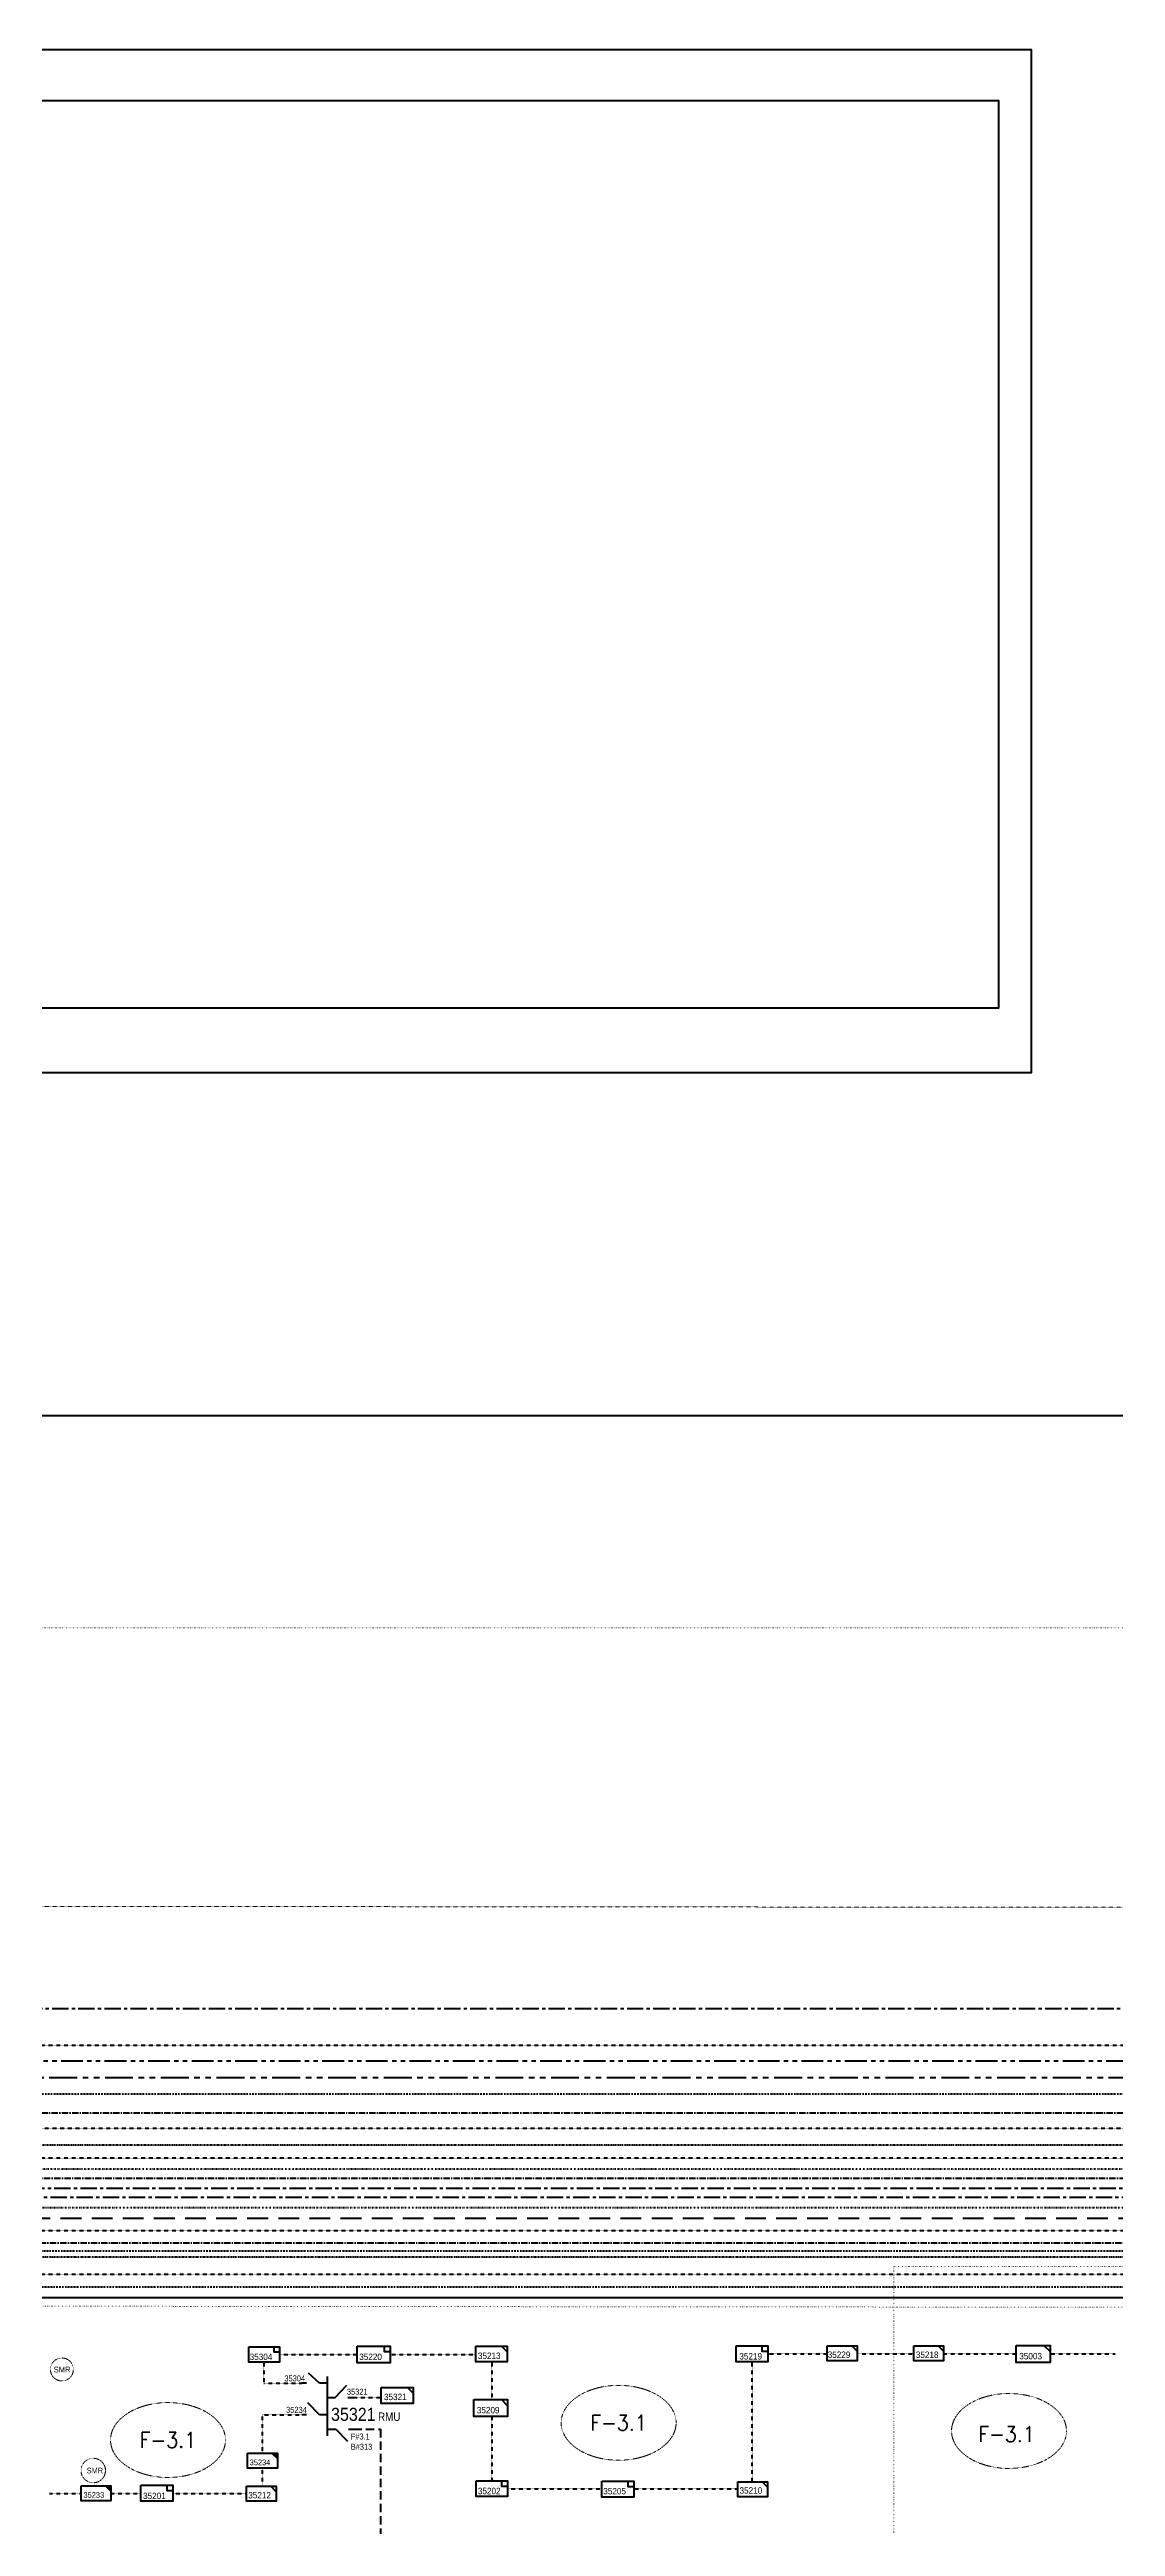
# Model space of a CAD drawing. Header units: metres. Extents: x 65984 to 144644, y -19036 to 23726.
# Drawn here: x 120331 to 120943, y 22197 to 23619 of the extents above; entities that cross this region are included whole.
import ezdxf
from ezdxf.enums import TextEntityAlignment as Align

# ---------------------------------------------------------------- set-up
doc = ezdxf.new("R2010")
doc.units = ezdxf.units.M
doc.header["$MEASUREMENT"] = 0
for name, pattern in [('( Center )', [2, 1.25, -0.25, 0.25, -0.25]), ('( Phantom )', [2.5, 1.25, -0.25, 0.25, -0.25, 0.25, -0.25]), ('DGN Style 1', [0.6, 0, -0.6]), ('DGN Style 3', [0.013877, 0, -0.013877]), ('DGN Style 4', [1.6, 0.8, -0.4, 0, -0.4]), ('DGN Style 6', [1.9, 0.7, -0.4, 0, -0.4, 0, -0.4]), ('DGN Style 7', [2, 0.9, -0.4, 0.3, -0.4]), ('HIDDEN2', [2381.25, 1587.5, -793.75])]:
    doc.linetypes.add(name, pattern=pattern)
doc.layers.get('0').update_dxf_attribs({"color": 95, "lineweight": 40})
for name, color, linetype, lineweight in [('d_eos', 111, 'Continuous', 40), ('d_eos no', 121, 'Continuous', 40), ('d_grid line', 7, 'DGN Style 1', 0), ('d_switch', 95, 'Continuous', 40), ('d_tf no', 6, 'Continuous', 40), ('d_ug cable', 95, 'Continuous', 40), ('d_ug main line', 95, 'Continuous', 40), ('d_ug tf', 1, 'Continuous', 40), ('FDR  1  05', 172, 'Continuous', 40), ('FDR  1  16', 234, 'Continuous', 40), ('fedr no', 95, 'Continuous', 40), ('Level 37', 7, 'Continuous', 0), ('O H MAIN FEEDER', 4, 'Continuous', 100)]:
    doc.layers.add(name, color=color, linetype=linetype, lineweight=lineweight)
doc.styles.add('NASKHF', font='naskhf.shx', dxfattribs={"height": 8})
doc.styles.add('Style-Arial', font='arial.ttf')
doc.styles.add('Style-ENGINEERING', font='ENGINEERING.shx')
doc.styles.add('Style-msdefault', font='msdefault.shx')
doc.styles.add('Style-STANDARD', font='STANDARD.shx')

# ---------------------------------------------------------------- blocks, each defined once
blk = doc.blocks.new('TF3')
at = {"color": 0, "linetype": 'ByBlock', "lineweight": -2}
for p, q in [((11.3, 9), (18.3, 9)), ((18.3, 9), (18.3, 2))]:
    blk.add_line(p, q, dxfattribs=at)
at = {"color": 0, "linetype": 'ByBlock', "lineweight": -2, "flags": 128}
blk.add_lwpolyline([(18.3, 2), (11.3, 2), (11.3, 9)], dxfattribs=at)
at = {"color": 0, "linetype": 'ByBlock', "lineweight": -2}
blk.add_3dface([(-21.7, 9), (18.3, 9), (18.3, -11), (-21.7, -11)], dxfattribs=at)
blk = doc.blocks.new('TF_8')
at = {"color": 0, "linetype": 'ByBlock', "lineweight": -2}
blk.add_line((6.3, 4.95), (9.9, 1.35), dxfattribs=at)
blk.add_3dface([(-10.1, 4.95), (9.9, 4.95), (9.9, -5.05), (-10.1, -5.05)], dxfattribs=at)
blk = doc.blocks.new('exist.us-1000kva')
at = {"color": 0, "linetype": 'ByBlock', "lineweight": -2, "flags": 128}
blk.add_lwpolyline([(40, 12.9), (32.8, 20), (40, 20)], close=True, dxfattribs=at)
at = {"color": 0, "linetype": 'ByBlock', "lineweight": -2, "extrusion": (0, 0, -1)}
blk.add_solid([(-40, 12.9), (-32.8, 20), (-40, 20)], dxfattribs=at)
at = {"color": 0, "linetype": 'ByBlock', "lineweight": -2, "xscale": 2, "yscale": 2}
blk.add_blockref('TF_8', (20.2, 10.1), dxfattribs=at)

msp = doc.modelspace()

# ---------------------------------------------------------------- linework, layer by layer
at = {"color": 7, "linetype": '( Phantom )', "lineweight": 106, "ltscale": 12.802868, "flags": 128}
msp.add_lwpolyline([(125652, 21392.2), (125652, 21375.1), (125221.9, 21375.1), (125221.9, 22454.8), (114309.9, 22454.8), (114309.9, 20185.2)], dxfattribs=at)
at = {"color": 7, "linetype": 'DGN Style 3', "lineweight": 140, "flags": 128}
msp.add_lwpolyline([(125438.9, 21093.7), (125438.9, 21073.4), (125198.6, 21073.4), (125198.6, 22425.7), (114384.5, 22425.7), (114384.5, 20185.2)], dxfattribs=at)
at = {"layer": 'd_eos', "color": 7, "linetype": 'Continuous', "lineweight": 211, "ltscale": 0.625574}
for p, q in [((120479.1, 22279.6), (120476.4, 22279.6)), ((120486.4, 22279.6), (120480.1, 22285.3)), ((120491, 22279.6), (120486.4, 22279.6)), ((120491, 22249.4), (120491, 22283.4)), ((120495.5, 22271.4), (120502.2, 22278.3)), ((120479.1, 22261.3), (120476.4, 22261.3)), ((120486.4, 22261.3), (120479.8, 22268.2)), ((120491, 22261.3), (120486.4, 22261.3)), ((120491, 22271.4), (120495.5, 22271.4)), ((120502.8, 22271.4), (120505.6, 22271.4)), ((120491.3, 22253.2), (120495.9, 22253.2)), ((120495.9, 22253.2), (120502.6, 22246.3)), ((120503.2, 22253.2), (120506, 22253.2))]:
    msp.add_line(p, q, dxfattribs=at)
at = {"layer": 'd_grid line', "color": 7, "linetype": 'DGN Style 1', "lineweight": 0}
msp.add_line((115806.3, 22328), (121692.5, 22322.4), dxfattribs=at)
at = {"layer": 'd_grid line', "color": 7, "linetype": 'DGN Style 1', "lineweight": 0, "flags": 128}
for points in [[(133459.3, 19332.1), (133459.3, 22713), (107396.8, 22713), (107396.8, 19332.1)], [(120816.2, 21746.4), (120816.2, 22346.4), (121806.1, 22346.4), (121806.1, 21746.4)]]:
    msp.add_lwpolyline(points, close=True, dxfattribs=at)
at = {"layer": 'd_ug cable', "color": 1, "linetype": 'DGN Style 3', "lineweight": 0}
msp.add_line((107935.2, 22564.4), (133669.6, 22541.1), dxfattribs=at)
at = {"layer": 'd_ug cable', "color": 18, "linetype": 'DGN Style 3', "lineweight": 100}
msp.add_line((120505.6, 22271.4), (120522, 22271.4), dxfattribs=at)
at = {"layer": 'd_ug cable', "color": 3, "linetype": 'DGN Style 3', "lineweight": 100, "flags": 128}
msp.add_lwpolyline([(122580.8, 22028.9), (122580.8, 22408.7), (114426.3, 22408.7), (114426.3, 20316.3), (114440.7, 20316.3), (114440.7, 20304.2)], dxfattribs=at)
at = {"layer": 'd_ug cable', "color": 206, "linetype": 'DGN Style 3', "lineweight": 100, "flags": 128}
msp.add_lwpolyline([(116176.4, 20628.2), (116176.4, 20750.7), (116176.2, 20750.7), (116176.2, 20751.9), (115709.1, 20751.9), (115709.1, 20898.3), (115443.6, 20898.3), (115443.6, 22367.1), (125153.1, 22367.1), (125153.1, 21679.5), (125516.2, 21679.5), (125516.2, 21661.2)], dxfattribs=at)
at = {"layer": 'd_ug cable', "color": 251, "linetype": 'DGN Style 3', "lineweight": 100, "flags": 128}
msp.add_lwpolyline([(116822.6, 20861.1), (116854.8, 20861.1), (116854.8, 20884.9), (116988.6, 20884.9), (116988.6, 22342), (125130.4, 22342), (125130.4, 21815.4), (125262.4, 21815.4)], dxfattribs=at)
at = {"layer": 'd_ug cable', "color": 18, "linetype": 'HIDDEN2', "lineweight": 158, "ltscale": 0.003}
msp.add_lwpolyline([(120506, 22253.2), (120521.5, 22253.2), (120521.5, 22170.1), (119270.8, 22170.1), (119270.8, 22306.7), (119137.6, 22306.7), (119137.6, 22264.7)], dxfattribs=at)
at = {"layer": 'd_ug cable', "color": 18, "linetype": 'DGN Style 3', "lineweight": 100, "flags": 128}
for points in [[(120454.6, 22291.6), (120454.6, 22291.6), (120454.6, 22279.6), (120476.4, 22279.6)], [(120527.2, 22296), (120576.1, 22296)], [(120585.5, 22291.6), (120585.5, 22270.2)], [(120734.9, 22222.9), (120734.9, 22291.8)], [(120743.8, 22296.3), (120778, 22296.3)], [(120795, 22296.3), (120827.7, 22296.3)], [(120844.7, 22296.3), (120886.3, 22296.3)], [(120905.9, 22296.3), (120943.3, 22296.3)], [(120453.7, 22239.3), (120453.7, 22261.3), (120476.4, 22261.3)], [(120585.5, 22260.4), (120585.5, 22223.5)], [(120453.8, 22220.3), (120453.8, 22230.8)], [(120594.5, 22218.8), (120648.4, 22218.8)], [(120667.1, 22218.8), (120726.6, 22218.8)], [(120331.5, 22216.3), (120349.7, 22216.3)], [(120366.7, 22216.3), (120383.9, 22216.3)], [(120402.4, 22216.3), (120444.6, 22216.3)]]:
    msp.add_lwpolyline(points, dxfattribs=at)
at = {"layer": 'd_ug cable', "color": 41, "linetype": 'DGN Style 3', "lineweight": 13, "flags": 128}
for points in [[(120454.6, 22291.6), (120454.6, 22291.6), (120454.6, 22279.6), (120476.4, 22279.6)], [(120585.5, 22291.6), (120585.5, 22270.2)], [(120734.9, 22222.9), (120734.9, 22291.8)], [(120594.5, 22218.8), (120648.4, 22218.8)]]:
    msp.add_lwpolyline(points, dxfattribs=at)
at = {"layer": 'd_ug cable', "color": 18, "linetype": 'DGN Style 3', "lineweight": 13, "flags": 128}
for points in [[(120454.6, 22291.6), (120454.6, 22291.6), (120454.6, 22279.6), (120476.4, 22279.6)], [(120463.4, 22296), (120508, 22296)], [(120527.2, 22296), (120576.1, 22296)], [(120527.2, 22296), (120576.1, 22296)], [(120527.2, 22296), (120576.1, 22296)], [(120585.5, 22291.6), (120585.5, 22270.2)], [(120734.9, 22222.9), (120734.9, 22291.8)], [(120743.8, 22296.3), (120778, 22296.3)], [(120743.8, 22296.3), (120778, 22296.3)], [(120743.8, 22296.3), (120778, 22296.3)], [(120585.5, 22260.4), (120585.5, 22223.5)], [(120585.5, 22260.4), (120585.5, 22223.5)], [(120594.5, 22218.8), (120648.4, 22218.8)], [(120667.1, 22218.8), (120726.6, 22218.8)], [(120667.1, 22218.8), (120726.6, 22218.8)], [(120667.1, 22218.8), (120726.6, 22218.8)]]:
    msp.add_lwpolyline(points, dxfattribs=at)
at = {"layer": 'd_ug cable', "color": 234, "linetype": 'DGN Style 3', "lineweight": 100, "flags": 128}
msp.add_lwpolyline([(120463.4, 22296), (120508, 22296)], dxfattribs=at)
at = {"layer": 'd_ug cable', "color": 234, "linetype": 'DGN Style 3', "lineweight": 13, "flags": 128}
msp.add_lwpolyline([(120463.4, 22296), (120508, 22296)], dxfattribs=at)
msp.add_lwpolyline([(120463.4, 22296), (120508, 22296)], dxfattribs=at)
at = {"layer": 'd_ug cable', "color": 1, "linetype": 'DGN Style 3', "lineweight": 13, "flags": 128}
for points in [[(120734.9, 22222.9), (120734.9, 22291.8)], [(120594.5, 22218.8), (120648.4, 22218.8)]]:
    msp.add_lwpolyline(points, dxfattribs=at)
at = {"layer": 'd_ug cable', "color": 2, "linetype": 'DGN Style 3', "lineweight": 13}
for centre, radius in [((120338.6, 22287.4), 6.59), ((120356.6, 22229.4), 7.02)]:
    msp.add_circle(centre, radius, dxfattribs=at)
at = {"layer": 'd_ug main line', "color": 22, "linetype": '( Phantom )', "lineweight": 100, "ltscale": 10, "flags": 128}
msp.add_lwpolyline([(125479.8, 20968.6), (125479.8, 20987.3), (125233.2, 20987.3), (125233.2, 22464.4), (114290.4, 22464.4), (114290.4, 20185.2)], dxfattribs=at)
at = {"layer": 'd_ug main line', "color": 121, "linetype": 'DGN Style 3', "lineweight": 140, "flags": 128}
msp.add_lwpolyline([(125500.3, 21632.8), (125500.3, 21569.2), (125184.7, 21569.2), (125184.7, 22473.3), (115028.9, 22473.3), (115028.9, 20483.6)], dxfattribs=at)
at = {"layer": 'd_ug main line', "color": 157, "linetype": 'DGN Style 4', "lineweight": 140, "flags": 128}
msp.add_lwpolyline([(125418, 21017.4), (125418, 21004.7), (125214.8, 21004.7), (125214.8, 22445.3), (114327.5, 22445.3), (114327.5, 20185.2)], dxfattribs=at)
at = {"layer": 'd_ug main line', "color": 174, "linetype": '( Center )', "lineweight": 140, "ltscale": 2.94, "flags": 128}
for points in [[(125524.7, 21248.6), (125524.7, 21213.5), (125207, 21213.5), (125207, 22434.5), (114346, 22434.5), (114346, 20185.2)], [(125145.2, 22359.9), (115450.8, 22359.9), (115450.8, 20910), (116755.3, 20910), (116755.3, 20829.4)]]:
    msp.add_lwpolyline(points, dxfattribs=at)
at = {"layer": 'd_ug main line', "color": 200, "linetype": 'DGN Style 7', "lineweight": 80, "flags": 128}
msp.add_lwpolyline([(125307.5, 21308), (125307.5, 21295.5), (125190.6, 21295.5), (125190.6, 22416.2), (114403, 22416.2), (114403, 20185.2)], dxfattribs=at)
at = {"layer": 'd_ug main line', "color": 22, "linetype": 'DGN Style 6', "lineweight": 140, "flags": 128}
msp.add_lwpolyline([(125618.3, 21115.9), (125618.3, 21061.7), (125180.5, 21061.7), (125180.5, 22402.4), (114450, 22402.4), (114450, 20327), (114594.3, 20327), (114594.3, 20185)], dxfattribs=at)
at = {"layer": 'd_ug main line', "color": 6, "linetype": '( Center )', "lineweight": 140, "ltscale": 2.94, "flags": 128}
msp.add_lwpolyline([(122435.8, 22289.9), (122435.8, 22396.9), (114473.5, 22396.9), (114473.5, 20369.9), (114797.7, 20369.9), (114797.7, 20360.4)], dxfattribs=at)
at = {"layer": 'd_ug main line', "color": 36, "linetype": 'HIDDEN2', "lineweight": 70, "ltscale": 0.0075}
msp.add_lwpolyline([(125386.1, 22374), (115436.3, 22374), (115436.3, 20892.1), (115702.4, 20892.1), (115702.4, 20746.4), (116184.6, 20746.4), (116184.6, 20578.3), (116242, 20578.3), (116242, 20553.6)], dxfattribs=at)
at = {"layer": 'd_ug main line', "color": 191, "linetype": 'DGN Style 7', "lineweight": 140, "flags": 128}
msp.add_lwpolyline([(125136.6, 22351.8), (116982.3, 22351.8), (116982.3, 20302.9), (116982.3, 20302.9), (116982.3, 19904.8), (116245.1, 19904.8), (116245.1, 20043.3)], dxfattribs=at)
at = {"layer": 'd_ug tf', "color": 134, "linetype": 'DGN Style 4', "lineweight": 140, "flags": 128}
msp.add_lwpolyline([(116559.6, 20376.8), (116559.6, 20301.7), (116974.8, 20301.7), (116974.8, 22355.5), (125242.7, 22355.5), (125242.7, 22015), (125262.4, 22015)], dxfattribs=at)
at = {"layer": 'FDR  1  16', "color": 30, "linetype": '( Center )', "lineweight": 70, "ltscale": 7.500037, "flags": 128}
msp.add_lwpolyline([(125479.8, 22171.7), (125254.2, 22171.7), (125254.2, 22494.3), (115424.6, 22494.3), (115424.6, 20879.7), (115646.9, 20879.7), (115646.9, 20384.3), (115406.5, 20384.3), (115406.5, 19836.9), (115912, 19836.9), (115912, 19932.7)], dxfattribs=at)
at = {"layer": 'FDR  1  16', "color": 30, "linetype": '( Center )', "lineweight": 106, "ltscale": 7.500037, "flags": 128}
msp.add_lwpolyline([(114989.9, 20379.2), (114989.9, 20383.5), (114490.7, 20383.5), (114490.7, 22391.5), (122508.3, 22391.5), (122508.3, 22028.9)], dxfattribs=at)
at = {"layer": 'FDR  1  16', "color": 1, "linetype": '( Center )', "lineweight": 70, "ltscale": 7.500037, "flags": 128}
msp.add_lwpolyline([(115013, 20327.8), (115013, 20397.6), (114501.7, 20397.6), (114501.7, 22386.2), (125172.7, 22386.2), (125172.7, 21502.1), (125488.9, 21502.1)], dxfattribs=at)
at = {"layer": 'FDR  1  16', "color": 30, "linetype": 'DGN Style 6', "lineweight": 70, "flags": 128}
msp.add_lwpolyline([(125349.8, 21236.3), (125349.8, 21221.5), (125166.1, 21221.5), (125166.1, 22380.2), (114512.9, 22380.2), (114512.9, 20408.4), (115057.6, 20408.4), (115057.6, 20185)], dxfattribs=at)
at = {"layer": 'fedr no', "color": 82, "linetype": 'DGN Style 3', "lineweight": 13, "true_color": 0x1dc70e}
for centre in [(120658.2, 22256.8), (120399.5, 22246.9), (120882.3, 22252.1)]:
    msp.add_ellipse(centre, major_axis=(33, 0), ratio=0.651175, dxfattribs=at)
at = {"layer": 'O H MAIN FEEDER', "color": 80, "lineweight": 211, "ltscale": 30}
msp.add_line((121607.1, 22328.6), (118893.1, 22328.6), dxfattribs=at)
at = {"layer": 'O H MAIN FEEDER', "color": 140, "lineweight": 211, "ltscale": 0.498271, "flags": 128}
for points in [[(119679.8, 23618.8), (120895.1, 23618.8), (120895.1, 23031.6), (119679.8, 23031.6)], [(119709, 23589.6), (120876.2, 23589.6), (120876.2, 23068.6), (119709, 23068.6)], [(106943.9, 22834.8), (144644.1, 22834.8), (144644.1, 19389.5), (106943.9, 19389.5)]]:
    msp.add_lwpolyline(points, close=True, dxfattribs=at)
at = {"layer": 'O H MAIN FEEDER', "color": 1, "linetype": 'DGN Style 4', "lineweight": 211, "flags": 128}
msp.add_lwpolyline([(117138.2, 22227.3), (117138.2, 22334.9), (121099.2, 22334.9), (121099.2, 22290.4)], dxfattribs=at)

# ---------------------------------------------------------------- block references
at = {"layer": 'd_ug cable', "color": 18, "linetype": 'DGN Style 3', "lineweight": 13, "rotation": 359.9999999999999}
for name, p, xscale, yscale, zscale in [('TF3', (120455.4, 22296.4), 0.4394749145337409, 0.4394749145337409, 0.1300771388769227), ('TF3', (120455.4, 22296.4), 0.4394749145337409, 0.4394749145337409, 0.1300771388769227), ('TF3', (120455.4, 22296.4), 0.4394749145337409, 0.4394749145337409, 0.1300771388769227), ('TF3', (120518.4, 22296.5), 0.4742684745875415, 0.4742684745875415, 0.1300771388769227), ('TF3', (120518.4, 22296.5), 0.4742684745875415, 0.4742684745875415, 0.1300771388769227), ('TF3', (120518.4, 22296.5), 0.4742684745875415, 0.4742684745875415, 0.1300771388769227), ('TF_8', (120585.3, 22296.3), 0.9077554437643472, 0.9077554437643472, 0.4267622666565712), ('TF_8', (120585.3, 22296.3), 0.9077554437643472, 0.9077554437643472, 0.4267622666565712), ('TF_8', (120585.3, 22296.3), 0.9077554437643472, 0.9077554437643472, 0.4267622666565712), ('TF3', (120735.5, 22296.8), 0.4520644029473902, 0.4520644029473902, 0.1300771388769227), ('TF3', (120735.5, 22296.8), 0.4520644029473902, 0.4520644029473902, 0.1300771388769227), ('TF3', (120735.5, 22296.8), 0.4520644029473902, 0.4520644029473902, 0.1300771388769227), ('TF_8', (120584.9, 22265.3), 0.9684976939963926, 0.9684976939963926, 0.4267622666565712), ('TF_8', (120584.9, 22265.3), 0.9684976939963926, 0.9684976939963926, 0.4267622666565712), ('TF_8', (120584.9, 22265.3), 0.9684976939963926, 0.9684976939963926, 0.4267622666565712), ('TF3', (120586.1, 22219.4), 0.4483539863494944, 0.4483539863494944, 0.1300771388769227), ('TF3', (120658.5, 22219.2), 0.4599028964555599, 0.4599028964555599, 0.1300771388769227), ('TF3', (120658.5, 22219.2), 0.4599028964555599, 0.4599028964555599, 0.1300771388769227), ('TF3', (120658.5, 22219.2), 0.4599028964555599, 0.4599028964555599, 0.1300771388769227), ('TF_8', (120735.2, 22218.7), 0.8535245333131425, 0.8535245333131425, 0.4267622666565712), ('TF_8', (120735.2, 22218.7), 0.8535245333131425, 0.8535245333131425, 0.4267622666565712), ('TF_8', (120735.2, 22218.7), 0.8535245333131425, 0.8535245333131425, 0.4267622666565712)]:
    msp.add_blockref(name, p, dxfattribs=dict(at, xscale=xscale, yscale=yscale, zscale=zscale))
at = {"layer": 'FDR  1  05', "color": 18, "linetype": 'Continuous', "lineweight": 40, "rotation": 359.9999999999999}
for name, p, xscale, yscale, zscale in [('TF3', (120455.4, 22296.4), 0.4394749145337409, 0.4394749145337409, 0.1300771388769227), ('TF3', (120518.4, 22296.5), 0.4742684745875415, 0.4742684745875415, 0.1300771388769227), ('TF_8', (120585.3, 22296.3), 0.9077554437643472, 0.9077554437643472, 0.4267622666565712), ('TF3', (120735.5, 22296.8), 0.4520644029473902, 0.4520644029473902, 0.1300771388769227), ('TF_8', (120786.6, 22296.7), 0.8535245333131425, 0.8535245333131425, 0.4267622666565712), ('TF_8', (120836.3, 22296.7), 0.8535245333131425, 0.8535245333131425, 0.4267622666565712), ('TF_8', (120896.2, 22296.3), 0.9739790122499439, 0.9739790122499439, 0.4267622666565712), ('TF_8', (120531.2, 22272.5), 0.9173077870267456, 0.9173077870267456, 0.4267622666565712), ('TF_8', (120584.9, 22265.3), 0.9684976939963926, 0.9684976939963926, 0.4267622666565712), ('exist.us-1000kva', (120445.2, 22230.8), 0.4267622666565712, 0.4267622666565712, 0.4267622666565712), ('TF3', (120393.8, 22216.8), 0.4588160327286004, 0.4588160327286004, 0.1300771388769227), ('TF_8', (120453.2, 22216.1), 0.8535245333131425, 0.8535245333131425, 0.4267622666565712), ('TF3', (120586.1, 22219.4), 0.4483539863494944, 0.4483539863494944, 0.1300771388769227), ('TF3', (120658.5, 22219.2), 0.4599028964555599, 0.4599028964555599, 0.1300771388769227), ('TF_8', (120735.2, 22218.7), 0.8535245333131425, 0.8535245333131425, 0.4267622666565712)]:
    msp.add_blockref(name, p, dxfattribs=dict(at, xscale=xscale, yscale=yscale, zscale=zscale))
at = {"layer": 'FDR  1  05', "color": 2, "linetype": 'Continuous', "lineweight": 40, "xscale": 0.4267622666565712, "yscale": 0.4267622666565712, "zscale": 0.4267622666565712, "rotation": 359.9999999999999}
msp.add_blockref('exist.us-1000kva', (120349.7, 22212), dxfattribs=at)

# ---------------------------------------------------------------- texts
at = {"layer": 'd_eos no', "color": 7, "linetype": 'Continuous', "lineweight": 140, "style": 'Style-Arial', "width": 0.88}
msp.add_text('35321', height=7.48, rotation=359.9996, dxfattribs=at).set_placement((120493.1, 22257.9))
at = {"layer": 'd_switch', "color": 7, "linetype": 'Continuous', "lineweight": 30, "style": 'Style-ENGINEERING', "width": 0.857143}
for s, p in [('35321', (120502.2, 22272.9)), ('F#3.1', (120504.4, 22247.2)), ('B#313', (120504.4, 22241.3))]:
    msp.add_text(s, height=3.43, rotation=0.0004, dxfattribs=at).set_placement(p)
msp.add_text('35234', height=3.43, rotation=359.9993, dxfattribs=at).set_placement((120479.2, 22262.5), align=Align.RIGHT)
at = {"layer": 'd_switch', "color": 7, "linetype": 'Continuous', "lineweight": 30, "insert": (120478.2, 22280.5), "char_height": 3.43, "attachment_point": 9, "rotation": 359.9993, "style": 'NASKHF'}
msp.add_mtext('\\FENGINEERING;\\H1x;\\W0.857143;35304\\P', dxfattribs=at)
at = {"layer": 'd_tf no', "color": 18, "linetype": 'Continuous', "lineweight": 40, "style": 'Style-msdefault', "width": 0.945946}
for s, height, p in [('35304', 3.7, (120446.4, 22296.5)), ('35220', 3.7, (120509.3, 22296.5)), ('35213', 3.7, (120577.4, 22297.1)), ('35219', 3.7, (120727.5, 22296.8)), ('35229', 3.7, (120778.2, 22297.7)), ('35218', 3.7, (120828.8, 22297.7)), ('35003', 3.7, (120888.2, 22296.9)), ('35321', 3.7, (120523.5, 22273.5)), ('35209', 3.7, (120576.8, 22265.9)), ('35234', 3.26, (120446.4, 22235.7)), ('35202', 3.7, (120577.4, 22219.5)), ('35205', 3.7, (120649.4, 22219.4)), ('35210', 3.7, (120727.6, 22219.8)), ('35201', 3.7, (120385.2, 22216.7)), ('35212', 3.7, (120445.6, 22217.1))]:
    msp.add_text(s, height=height, dxfattribs=at).set_placement(p, align=Align.TOP_LEFT)
at = {"layer": 'd_tf no', "color": 1, "linetype": 'Continuous', "lineweight": 40, "style": 'Style-msdefault', "width": 0.945946}
msp.add_text('SMR', height=3.33, dxfattribs=at).set_placement((120333.9, 22289), align=Align.TOP_LEFT)
at = {"layer": 'd_tf no', "color": 2, "linetype": 'Continuous', "lineweight": 40, "style": 'Style-msdefault', "width": 0.945946}
msp.add_text('35233', height=3.26, dxfattribs=at).set_placement((120351, 22217), align=Align.TOP_LEFT)
at = {"layer": 'd_tf no', "color": 1, "linetype": 'Continuous', "lineweight": 40, "insert": (120352.8, 22231), "char_height": 3.256, "attachment_point": 1, "style": 'NASKHF'}
msp.add_mtext('\\Fmsdefault;\\H1x;\\W0.945946;SMR\\P', dxfattribs=at)
at = {"layer": 'd_ug cable', "color": 18, "linetype": 'DGN Style 3', "lineweight": 13, "style": 'Style-msdefault', "width": 0.945946}
for s, p in [('35304', (120446.4, 22296.5)), ('35304', (120446.4, 22296.5)), ('35304', (120446.4, 22296.5)), ('35220', (120509.3, 22296.5)), ('35220', (120509.3, 22296.5)), ('35220', (120509.3, 22296.5)), ('35213', (120577.4, 22297.1)), ('35213', (120577.4, 22297.1)), ('35213', (120577.4, 22297.1)), ('35219', (120727.5, 22296.8)), ('35219', (120727.5, 22296.8)), ('35219', (120727.5, 22296.8)), ('35209', (120576.8, 22265.9)), ('35209', (120576.8, 22265.9)), ('35209', (120576.8, 22265.9)), ('35202', (120577.4, 22219.5)), ('35205', (120649.4, 22219.4)), ('35205', (120649.4, 22219.4)), ('35205', (120649.4, 22219.4)), ('35210', (120727.6, 22219.8)), ('35210', (120727.6, 22219.8)), ('35210', (120727.6, 22219.8))]:
    msp.add_text(s, height=3.7, dxfattribs=at).set_placement(p, align=Align.TOP_LEFT)
at = {"layer": 'fedr no', "color": 6, "linetype": 'Continuous', "lineweight": 40, "char_height": 8.85, "attachment_point": 5, "style": 'Style-STANDARD'}
for insert in [(120658.2, 22256.8), (120399.5, 22246.9), (120880.9, 22250.3)]:
    msp.add_mtext('F-3.1', dxfattribs=dict(at, insert=insert))
at = {"layer": 'Level 37', "color": 7, "linetype": 'Continuous', "lineweight": 100, "style": 'Style-msdefault', "width": 0.86}
msp.add_text('RMU', height=4.9, rotation=0.0004, dxfattribs=at).set_placement((120520.1, 22257.8))

doc.saveas('drawing.dxf')
